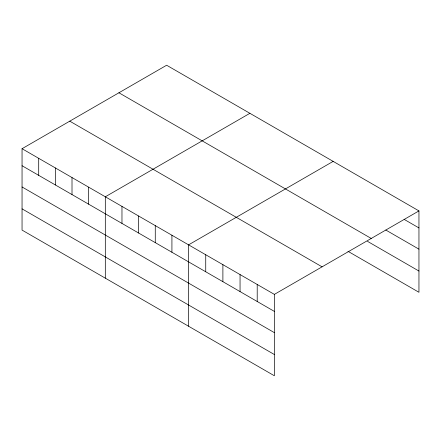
<?xml version="1.0" encoding="UTF-8"?>
<svg xmlns="http://www.w3.org/2000/svg" width="441" height="441" viewBox="0 0 441 441"><rect width="100%" height="100%" fill="white"/><g stroke="black" fill="none" stroke-linecap="round" stroke-linejoin="round"><path stroke-width="0.66" d="M274.368 332.641L274.368 294.384L22.05 148.711L22.05 230.092L274.368 375.765L274.368 332.641L22.05 186.967M347.955 251.298L418.95 292.289L418.95 210.908L166.632 65.235L22.05 148.711M249.898 113.309L105.316 196.785L105.316 278.161M333.164 161.378L188.577 244.854L188.577 326.235M274.368 294.384L418.95 210.908M404.16 219.386L418.95 227.925M385.82 230.037L418.95 249.165M118.921 92.781L371.239 238.454M367.48 241.332L418.95 271.05M69.761 121.165L322.079 266.838M22.05 165.728L274.368 311.401M22.05 208.852L274.368 354.525M257.208 284.478L257.208 301.495M240.053 274.572L240.053 291.589M222.892 264.666L222.892 281.683M205.738 254.76L205.738 271.777M171.924 235.24L171.924 252.258M155.271 225.627L155.271 242.644M138.617 216.013L138.617 233.03M121.97 206.399L121.97 223.411M88.663 187.171L88.663 204.183M72.01 177.552L72.01 194.569M55.357 167.938L55.357 184.955M38.703 158.325L38.703 175.342"/></g></svg>
